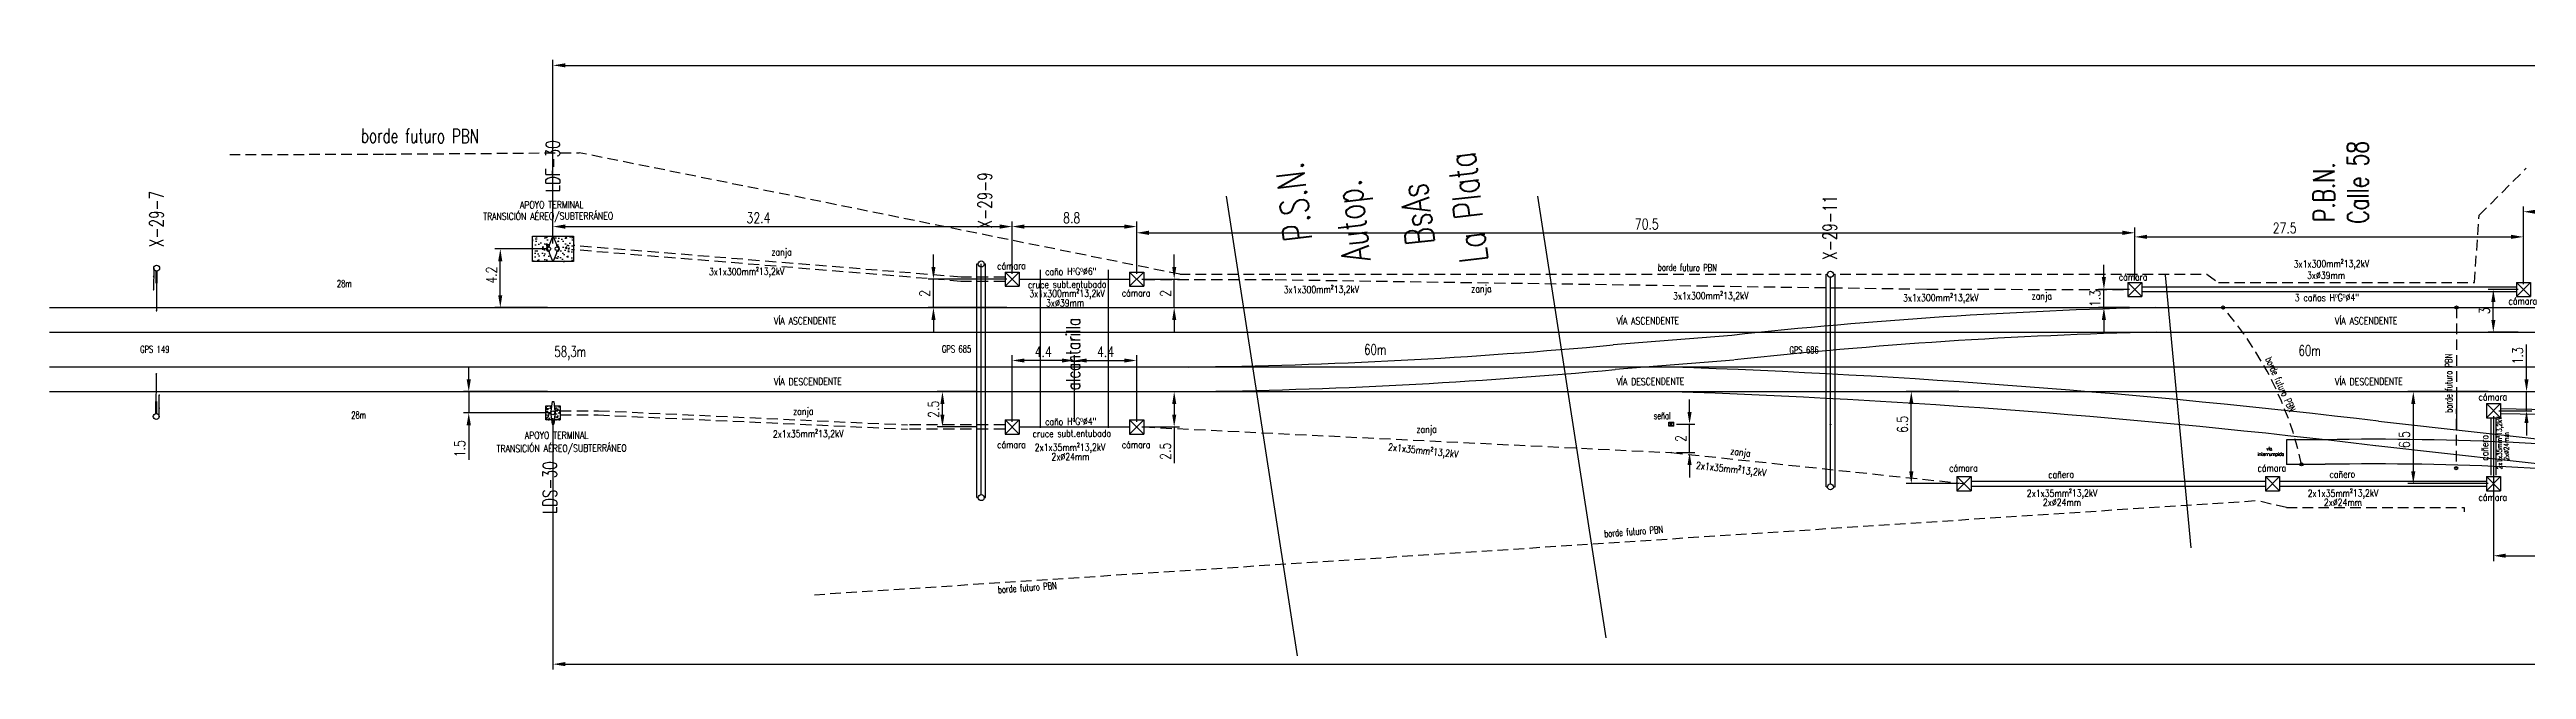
# Model space of a CAD drawing. Header units: millimetres. Extents: x 3207 to 3723, y 2117 to 2219.
# Drawn here: x 3207.4 to 3382.4, y 2167.4 to 2211.2 of the extents above; entities that cross this region are included whole.
import ezdxf

# ---------------------------------------------------------------- set-up
doc = ezdxf.new("R2010")
doc.units = ezdxf.units.MM
doc.linetypes.add('HIDDEN', pattern=[0.375, 0.25, -0.125])
doc.linetypes.add('HIDDEN2', pattern=[4.7625, 3.175, -1.5875])
for name, color, linetype in [('LINEA02', 8, 'Continuous'), ('postes catenaria', 4, 'Continuous'), ('Textos catenaria', 7, 'Continuous')]:
    doc.layers.add(name, color=color, linetype=linetype)
doc.styles.add('SIMPLEX', font='simplex.shx', dxfattribs={"width": 0.75})
doc.linetypes.add('GAS_LINE', pattern='A,12.7,-5.08,["GAS",Standard,S=2.54,R=0,X=-2.54,Y=-1.27],-6.35', length=24.13)
doc.dimstyles.new('DIM2-5-1', dxfattribs={"dimscale": 0.25, "dimtxt": 3, "dimasz": 3.5, "dimexe": 1.5, "dimexo": 1.5, "dimgap": 1, "dimtad": 1, "dimdec": 1, "dimdsep": 46, "dimtxsty": 'SIMPLEX', "dimcen": 1.5, "dimclrd": 251, "dimclre": 251, "dimclrt": 7, "dimaunit": 1, "dimadec": 3, "dimazin": 0, "dimtfac": 1, "dimtdec": 1, "dimtmove": 0, "dimatfit": 3, "dimfxl": 1, "dimtolj": 1, "dimtzin": 0, "dimarcsym": 0})
pattern_1 = [(50, (-2624.04677, -773.78864), (0.45546167, -0.039847714), [0.047625, -0.523875]), (355, (-2624.04677, -773.78864), (-0.088107065, 0.47764161), [0.0381, -0.4191]), (100.451, (-2624.0088, -773.79196), (0.367356254, 0.43779172), [0.040475, -0.445225]), (46.1842, (-2624.04677, -773.66164), (0.6776976, -0.10510582), [0.0714375, -0.7858125]), (96.6356, (-2623.9903, -773.6704), (0.59351059, 0.61856389), [0.0607125, -0.6678375]), (351.184, (-2624.0468, -773.66164), (0.59351151, 0.6185628), [0.05715, -0.62865]), (21, (-2623.98327, -773.6934), (0.3790372, -0.255663796), [0.047625, -0.523875]), (326, (-2623.98327, -773.6934), (0.15450507, 0.460469915), [0.0381, -0.4191]), (71.4514, (-2623.9517, -773.7147), (0.53354123, 0.204807144), [0.040475, -0.445225]), (37.5, (-2624.04677, -773.78864), (0.007721508, 0.211387597), [0, -0.41402, 0, -0.42545, 0, -0.4206875]), (7.5, (-2624.04677, -773.78864), (0.167049156, 0.250451437), [0, -0.24257, 0, -0.404495, 0, -0.1603375]), (327.5, (-2624.18837, -773.78864), (0.338976488, -0.01432186), [0, -0.15875, 0, -0.4953, 0, -0.657225]), (317.5, (-2624.25187, -773.78864), (0.370322953, 0.063566228), [0, -0.206375, 0, -0.32893, 0, -0.466725])]

# ---------------------------------------------------------------- blocks, each defined once
blk = doc.blocks.new('Tipo Const básico gral')
at = {"layer": 'postes catenaria'}
for p, q in [((-0.21, 0), (-0.21, -1.5)), ((-0.07, -0.26), (0.07, -0.26)), ((-0.07, -0.31), (0.07, -0.31)), ((-0.07, -0.36), (0.07, -0.36)), ((-0.07, -0.41), (0.07, -0.41)), ((-0.07, -0.46), (0.07, -0.46)), ((-0.07, -0.51), (0.07, -0.51)), ((-0.07, -0.56), (0.07, -0.56)), ((-0.07, -0.61), (0.07, -0.61)), ((-0.07, -0.66), (0.07, -0.66)), ((-0.07, -0.71), (0.07, -0.71)), ((-0.07, -0.76), (0.07, -0.76)), ((-0.07, -0.81), (0.07, -0.81)), ((-0.07, -0.86), (0.07, -0.86)), ((-0.07, -0.91), (0.07, -0.91)), ((-0.07, -0.96), (0.07, -0.96)), ((-0.07, -1.01), (0.07, -1.01)), ((0, -0.26), (0, -3))]:
    blk.add_line(p, q, dxfattribs=at)
blk.add_circle((0, 0), 0.21, dxfattribs=at)
for centre, start, end in [((-0.21, -0.58), 217.0281, 37.0281), ((-0.21, -0.58), 37.0281, 217.0281), ((-0.21, -1.5), 37.0281, 217.0281), ((-0.21, -1.5), 217.0281, 37.0281), ((0, -3), 217.0281, 37.0281), ((0, -3), 37.0281, 217.0281)]:
    blk.add_arc(centre, 0.025, start, end, dxfattribs=at)
blk = doc.blocks.new('estructura tipo A con base')
h = blk.add_hatch()
h.set_pattern_fill('AR-CONC', color=8, scale=0.005, style=0)
h.set_pattern_definition([(50, (-2627.5983, -783.80706), (0.91092334, -0.07969543), [0.09525, -1.04775]), (355, (-2627.5983, -783.8071), (-0.17621413, 0.9552832), [0.0762, -0.8382]), (100.451, (-2627.5224, -783.8137), (0.7347125, 0.87558344), [0.08095, -0.89045]), (46.1842, (-2627.5983, -783.5531), (1.3553952, -0.21021164), [0.142875, -1.571625]), (96.6356, (-2627.4854, -783.5706), (1.1870212, 1.2371278), [0.121425, -1.335675]), (351.184, (-2627.5983, -783.553), (1.187023, 1.2371256), [0.1143, -1.2573]), (21, (-2627.4713, -783.61656), (0.7580744, -0.5113276), [0.09525, -1.04775]), (326, (-2627.4713, -783.6166), (0.30901014, 0.92093983), [0.0762, -0.8382]), (71.4514, (-2627.4081, -783.6592), (1.06708245, 0.4096143), [0.08095, -0.89045]), (37.5, (-2627.5983, -783.80706), (0.015443016, 0.422775194), [0, -0.82804, 0, -0.8509, 0, -0.841375]), (7.5, (-2627.5983, -783.80706), (0.33409831, 0.500902874), [0, -0.48514, 0, -0.80899, 0, -0.320675]), (327.5, (-2627.88152, -783.80706), (0.677952976, -0.02864372), [0, -0.3175, 0, -0.9906, 0, -1.31445]), (317.5, (-2628.0085, -783.80706), (0.74064591, 0.12713246), [0, -0.41275, 0, -0.65786, 0, -0.93345])])
h.paths.add_polyline_path([(-1.45, -0.9), (1.45, -0.9), (1.45, 0.9), (-1.45, 0.9)])
h.paths.add_polyline_path([(-0.28, 0.18), (-0.28, 0.25), (-0.05, 0.8), (0.05, 0.8), (0.28, 0.28), (0.28, 0.18, -1), (0.28, -0.18), (0.28, -0.28), (0.05, -0.8), (-0.05, -0.8), (-0.28, -0.28), (-0.28, -0.18, -1)], flags=16)
h.paths.add_polyline_path([(-0.15, 0, -1), (-0.41, 0, -1)], flags=0)
h.paths.add_polyline_path([(0, 0, -1), (0, 0, -1)], flags=0)
h.paths.add_polyline_path([(0.41, 0, -1), (0.15, 0, -1)], flags=0)
blk.add_lwpolyline([(1.45, -0.9), (-1.45, -0.9), (-1.45, 0.9), (1.45, 0.9)], close=True)
at = {"color": 6}
blk.add_lwpolyline([(-0.28, -0.28), (-0.05, -0.8), (0.05, -0.8), (0.28, -0.28), (0.28, -0.18, 1), (0.28, 0.18), (0.28, 0.28), (0.05, 0.8), (-0.05, 0.8), (-0.28, 0.25), (-0.28, 0.18, 1), (-0.28, -0.18)], format="xyb", close=True, dxfattribs=at)
for centre, radius in [((-0.28, 0), 0.13), ((0, 0), 0.0021), ((0.28, 0), 0.13)]:
    blk.add_circle(centre, radius, dxfattribs=at)
blk = doc.blocks.new('estructura terminal o retención para LDS')
h = blk.add_hatch()
h.set_pattern_fill('AR-CONC', color=8, scale=0.0025, style=0)
h.set_pattern_definition(pattern_1)
h.paths.add_polyline_path([(-0.5, -0.5), (-0.09, -0.5), (-0.14, -0.11, -0.352658), (-0.14, 0.11), (-0.09, 0.5), (-0.5, 0.5)])
h = blk.add_hatch()
h.set_pattern_fill('AR-CONC', color=8, scale=0.0025, style=0)
h.set_pattern_definition(pattern_1)
h.paths.add_polyline_path([(0.14, -0.11), (0.09, -0.5), (0.5, -0.5), (0.5, 0.5), (0.09, 0.5), (0.14, 0.11, -0.352658)])
at = {"color": 6}
for p, q in [((-0.05, 0.8), (-0.14, 0.11)), ((-0.05, 0.8), (0.05, 0.8)), ((0.05, 0.8), (0.14, 0.11)), ((-0.14, -0.11), (-0.05, -0.8)), ((-0.05, -0.8), (0.05, -0.8)), ((0.14, -0.11), (0.05, -0.8))]:
    blk.add_line(p, q, dxfattribs=at)
for points in [[(-0.09, -0.5), (-0.5, -0.5), (-0.5, 0.5), (-0.09, 0.5)], [(0.09, 0.5), (0.5, 0.5), (0.5, -0.5), (0.09, -0.5)]]:
    blk.add_lwpolyline(points)
blk.add_circle((0, 0), 0.13, dxfattribs=at)
for start, end in [(141.1488, 218.8512), (321.1488, 38.8512)]:
    blk.add_arc((0, 0), 0.18, start, end, dxfattribs=at)
blk = doc.blocks.new('cámara LDF-LDS')
at = {"color": 6}
for p, q in [((-0.5, 0.5), (0.5, 0.5)), ((-0.5, 0.5), (-0.5, -0.5)), ((-0.5, 0.5), (0.5, -0.5)), ((0.5, 0.5), (-0.5, -0.5)), ((0.5, 0.5), (0.5, -0.5)), ((-0.5, -0.5), (0.5, -0.5))]:
    blk.add_line(p, q, dxfattribs=at)
blk = doc.blocks.new('*D12')
at = {"color": 251, "lineweight": -2, "transparency": 16777216}
for p, q in [((3286.82, 2195.83), (3286.82, 2196.71)), ((3284.54, 2194.96), (3287.2, 2194.96)), ((3286.82, 2192.96), (3286.82, 2194.96)), ((3284.54, 2192.96), (3287.2, 2192.96)), ((3286.82, 2192.08), (3286.82, 2191.21))]:
    blk.add_line(p, q, dxfattribs=at)
at = {"color": 251, "transparency": 16777216}
for points in [[(3286.68, 2195.83), (3286.97, 2195.83), (3286.82, 2194.96)], [(3286.68, 2192.08), (3286.97, 2192.08), (3286.82, 2192.96)]]:
    blk.add_solid(points, dxfattribs=at)
at = {"layer": 'Defpoints', "color": 0, "transparency": 16777216}
for p in [(3284.17, 2194.96), (3286.82, 2194.96), (3284.17, 2192.96)]:
    blk.add_point(p, dxfattribs=at)
at = {"color": 7, "transparency": 16777216, "insert": (3286.2, 2193.96), "char_height": 0.75, "attachment_point": 5, "rotation": 90, "style": 'SIMPLEX'}
blk.add_mtext('\\A1;2', dxfattribs=at)
blk = doc.blocks.new('*D13')
at = {"color": 251, "lineweight": -2, "transparency": 16777216}
for p, q in [((3352.51, 2195.11), (3352.51, 2195.98)), ((3354.31, 2194.23), (3352.13, 2194.23)), ((3354.31, 2192.96), (3352.13, 2192.96)), ((3352.51, 2192.96), (3352.51, 2194.23)), ((3352.51, 2192.08), (3352.51, 2191.21))]:
    blk.add_line(p, q, dxfattribs=at)
at = {"color": 251, "transparency": 16777216}
for points in [[(3352.36, 2195.11), (3352.65, 2195.11), (3352.51, 2194.23)], [(3352.36, 2192.08), (3352.65, 2192.08), (3352.51, 2192.96)]]:
    blk.add_solid(points, dxfattribs=at)
at = {"layer": 'Defpoints', "color": 0, "transparency": 16777216}
for p in [(3352.51, 2194.23), (3354.69, 2194.23), (3354.69, 2192.96)]:
    blk.add_point(p, dxfattribs=at)
at = {"color": 7, "transparency": 16777216, "insert": (3351.88, 2193.6), "char_height": 0.75, "attachment_point": 5, "rotation": 90, "style": 'SIMPLEX'}
blk.add_mtext('\\A1;1.3', dxfattribs=at)
blk = doc.blocks.new('*D14')
at = {"color": 251, "lineweight": -2, "transparency": 16777216}
for p, q in [((3381.77, 2194.23), (3379.65, 2194.23)), ((3380.02, 2192.09), (3380.02, 2193.36)), ((3381.77, 2191.22), (3379.65, 2191.22))]:
    blk.add_line(p, q, dxfattribs=at)
at = {"color": 251, "transparency": 16777216}
for points in [[(3379.88, 2193.36), (3380.17, 2193.36), (3380.02, 2194.23)], [(3379.88, 2192.09), (3380.17, 2192.09), (3380.02, 2191.22)]]:
    blk.add_solid(points, dxfattribs=at)
at = {"layer": 'Defpoints', "color": 0, "transparency": 16777216}
for p in [(3380.02, 2194.23), (3382.15, 2194.23), (3382.15, 2191.22)]:
    blk.add_point(p, dxfattribs=at)
at = {"color": 7, "transparency": 16777216, "insert": (3379.4, 2192.73), "char_height": 0.75, "attachment_point": 5, "rotation": 90, "style": 'SIMPLEX'}
blk.add_mtext('\\A1;3', dxfattribs=at)
blk = doc.blocks.new('*D24')
at = {"color": 251, "lineweight": -2, "transparency": 16777216}
for p, q in [((3269.81, 2195.83), (3269.81, 2196.71)), ((3274.99, 2194.96), (3269.44, 2194.96)), ((3269.81, 2192.96), (3269.81, 2194.96)), ((3274.99, 2192.96), (3269.44, 2192.96)), ((3269.81, 2192.08), (3269.81, 2191.21))]:
    blk.add_line(p, q, dxfattribs=at)
at = {"color": 251, "transparency": 16777216}
for points in [[(3269.67, 2195.83), (3269.96, 2195.83), (3269.81, 2194.96)], [(3269.67, 2192.08), (3269.96, 2192.08), (3269.81, 2192.96)]]:
    blk.add_solid(points, dxfattribs=at)
at = {"layer": 'Defpoints', "color": 0, "transparency": 16777216}
for p in [(3269.81, 2194.96), (3275.37, 2194.96), (3275.37, 2192.96)]:
    blk.add_point(p, dxfattribs=at)
at = {"color": 7, "transparency": 16777216, "insert": (3269.19, 2193.96), "char_height": 0.75, "attachment_point": 5, "rotation": 90, "style": 'SIMPLEX'}
blk.add_mtext('\\A1;2', dxfattribs=at)
blk = doc.blocks.new('*D25')
at = {"color": 251, "lineweight": -2, "transparency": 16777216}
for p, q in [((3242.55, 2197.11), (3238.83, 2197.11)), ((3239.21, 2193.83), (3239.21, 2196.23)), ((3242.55, 2192.96), (3238.83, 2192.96))]:
    blk.add_line(p, q, dxfattribs=at)
at = {"color": 251, "transparency": 16777216}
for points in [[(3239.06, 2196.23), (3239.35, 2196.23), (3239.21, 2197.11)], [(3239.06, 2193.83), (3239.35, 2193.83), (3239.21, 2192.96)]]:
    blk.add_solid(points, dxfattribs=at)
at = {"layer": 'Defpoints', "color": 0, "transparency": 16777216}
for p in [(3239.21, 2197.11), (3242.93, 2197.11), (3242.93, 2192.96)]:
    blk.add_point(p, dxfattribs=at)
at = {"color": 7, "transparency": 16777216, "insert": (3238.58, 2195.25), "char_height": 0.75, "attachment_point": 5, "rotation": 90, "style": 'SIMPLEX'}
blk.add_mtext('\\A1;4.2', dxfattribs=at)
blk = doc.blocks.new('*D26')
at = {"color": 251, "lineweight": -2, "transparency": 16777216}
for p, q in [((3236.98, 2187.89), (3236.98, 2188.77)), ((3242.55, 2187.02), (3236.6, 2187.02)), ((3236.98, 2187.02), (3236.98, 2185.52)), ((3242.55, 2185.52), (3236.6, 2185.52)), ((3236.98, 2184.64), (3236.98, 2182.2))]:
    blk.add_line(p, q, dxfattribs=at)
at = {"color": 251, "transparency": 16777216}
for points in [[(3236.83, 2187.89), (3237.13, 2187.89), (3236.98, 2187.02)], [(3236.83, 2184.64), (3237.13, 2184.64), (3236.98, 2185.52)]]:
    blk.add_solid(points, dxfattribs=at)
at = {"layer": 'Defpoints', "color": 0, "transparency": 16777216}
for p in [(3236.98, 2187.02), (3242.93, 2187.02), (3242.93, 2185.52)]:
    blk.add_point(p, dxfattribs=at)
at = {"color": 7, "transparency": 16777216, "insert": (3236.35, 2182.98), "char_height": 0.75, "attachment_point": 5, "rotation": 90, "style": 'SIMPLEX'}
blk.add_mtext('\\A1;1.5', dxfattribs=at)
blk = doc.blocks.new('*D27')
at = {"color": 251, "lineweight": -2, "transparency": 16777216}
for p, q in [((3284.54, 2187.02), (3287.2, 2187.02)), ((3286.82, 2186.14), (3286.82, 2185.39)), ((3284.54, 2184.52), (3287.2, 2184.52)), ((3286.82, 2184.52), (3286.82, 2181.96))]:
    blk.add_line(p, q, dxfattribs=at)
at = {"color": 251, "transparency": 16777216}
for points in [[(3286.68, 2186.14), (3286.97, 2186.14), (3286.82, 2187.02)], [(3286.68, 2185.39), (3286.97, 2185.39), (3286.82, 2184.52)]]:
    blk.add_solid(points, dxfattribs=at)
at = {"layer": 'Defpoints', "color": 0, "transparency": 16777216}
for p in [(3284.17, 2187.02), (3286.82, 2187.02), (3284.17, 2184.52)]:
    blk.add_point(p, dxfattribs=at)
at = {"color": 7, "transparency": 16777216, "insert": (3286.2, 2182.8), "char_height": 0.75, "attachment_point": 5, "rotation": 90, "style": 'SIMPLEX'}
blk.add_mtext('\\A1;2.5', dxfattribs=at)
blk = doc.blocks.new('*D28')
at = {"color": 251, "lineweight": -2, "transparency": 16777216}
for p, q in [((3342.25, 2187.02), (3338.53, 2187.02)), ((3338.9, 2181.39), (3338.9, 2186.14)), ((3342.25, 2180.52), (3338.53, 2180.52))]:
    blk.add_line(p, q, dxfattribs=at)
at = {"color": 251, "transparency": 16777216}
for points in [[(3338.75, 2186.14), (3339.05, 2186.14), (3338.9, 2187.02)], [(3338.75, 2181.39), (3339.05, 2181.39), (3338.9, 2180.52)]]:
    blk.add_solid(points, dxfattribs=at)
at = {"layer": 'Defpoints', "color": 0, "transparency": 16777216}
for p in [(3338.9, 2187.02), (3342.62, 2187.02), (3342.62, 2180.52)]:
    blk.add_point(p, dxfattribs=at)
at = {"color": 7, "transparency": 16777216, "insert": (3338.28, 2184.7), "char_height": 0.75, "attachment_point": 5, "rotation": 90, "style": 'SIMPLEX'}
blk.add_mtext('\\A1;6.5', dxfattribs=at)
blk = doc.blocks.new('*D29')
at = {"color": 251, "lineweight": -2, "transparency": 16777216}
for p, q in [((3379.65, 2187.02), (3373.99, 2187.02)), ((3374.37, 2181.39), (3374.37, 2186.14)), ((3379.65, 2180.52), (3373.99, 2180.52))]:
    blk.add_line(p, q, dxfattribs=at)
at = {"color": 251, "transparency": 16777216}
for points in [[(3374.22, 2186.14), (3374.51, 2186.14), (3374.37, 2187.02)], [(3374.22, 2181.39), (3374.51, 2181.39), (3374.37, 2180.52)]]:
    blk.add_solid(points, dxfattribs=at)
at = {"layer": 'Defpoints', "color": 0, "transparency": 16777216}
for p in [(3374.37, 2187.02), (3380.03, 2187.02), (3380.03, 2180.52)]:
    blk.add_point(p, dxfattribs=at)
at = {"color": 7, "transparency": 16777216, "insert": (3373.74, 2183.63), "char_height": 0.75, "attachment_point": 5, "rotation": 90, "style": 'SIMPLEX'}
blk.add_mtext('\\A1;6.5', dxfattribs=at)
blk = doc.blocks.new('*D30')
at = {"color": 251, "lineweight": -2, "transparency": 16777216}
for p, q in [((3382.37, 2187.89), (3382.37, 2190.34)), ((3380.4, 2187.02), (3382.74, 2187.02)), ((3382.37, 2185.67), (3382.37, 2187.02)), ((3380.4, 2185.67), (3382.74, 2185.67)), ((3382.37, 2184.79), (3382.37, 2183.92))]:
    blk.add_line(p, q, dxfattribs=at)
at = {"color": 251, "transparency": 16777216}
for points in [[(3382.22, 2187.89), (3382.51, 2187.89), (3382.37, 2187.02)], [(3382.22, 2184.79), (3382.51, 2184.79), (3382.37, 2185.67)]]:
    blk.add_solid(points, dxfattribs=at)
at = {"layer": 'Defpoints', "color": 0, "transparency": 16777216}
for p in [(3380.03, 2187.02), (3382.37, 2187.02), (3380.03, 2185.67)]:
    blk.add_point(p, dxfattribs=at)
at = {"color": 7, "transparency": 16777216, "insert": (3381.74, 2189.55), "char_height": 0.75, "attachment_point": 5, "rotation": 90, "style": 'SIMPLEX'}
blk.add_mtext('\\A1;1.3', dxfattribs=at)
blk = doc.blocks.new('*D49')
at = {"color": 251, "lineweight": -2, "transparency": 16777216}
for p, q in [((3380.03, 2185.29), (3380.03, 2175.05)), ((3390.28, 2185.08), (3390.28, 2175.05)), ((3380.9, 2175.42), (3389.4, 2175.42))]:
    blk.add_line(p, q, dxfattribs=at)
at = {"color": 251, "transparency": 16777216}
for points in [[(3380.9, 2175.57), (3380.9, 2175.28), (3380.03, 2175.42)], [(3389.4, 2175.57), (3389.4, 2175.28), (3390.28, 2175.42)]]:
    blk.add_solid(points, dxfattribs=at)
at = {"layer": 'Defpoints', "color": 0, "transparency": 16777216}
for p in [(3380.03, 2185.67), (3390.28, 2185.45), (3390.28, 2175.42)]:
    blk.add_point(p, dxfattribs=at)
at = {"color": 7, "transparency": 16777216, "insert": (3385.45, 2176.05), "char_height": 0.75, "attachment_point": 5, "style": 'SIMPLEX'}
blk.add_mtext('\\A1;10.2', dxfattribs=at)
blk = doc.blocks.new('*D50')
at = {"color": 251, "lineweight": -2, "transparency": 16777216}
for p, q in [((3382.15, 2194.61), (3382.15, 2200.1)), ((3396.7, 2194.61), (3396.7, 2200.1)), ((3383.02, 2199.73), (3395.83, 2199.73))]:
    blk.add_line(p, q, dxfattribs=at)
at = {"color": 251, "transparency": 16777216}
for points in [[(3383.02, 2199.87), (3383.02, 2199.58), (3382.15, 2199.73)], [(3395.83, 2199.87), (3395.83, 2199.58), (3396.7, 2199.73)]]:
    blk.add_solid(points, dxfattribs=at)
at = {"layer": 'Defpoints', "color": 0, "transparency": 16777216}
for p in [(3396.7, 2199.73), (3382.15, 2194.23), (3396.7, 2194.23)]:
    blk.add_point(p, dxfattribs=at)
at = {"color": 7, "transparency": 16777216, "insert": (3389.76, 2200.35), "char_height": 0.75, "attachment_point": 5, "style": 'SIMPLEX'}
blk.add_mtext('\\A1;14.6', dxfattribs=at)
blk = doc.blocks.new('*D51')
at = {"color": 251, "lineweight": -2, "transparency": 16777216}
for p, q in [((3354.69, 2194.89), (3354.69, 2198.33)), ((3382.15, 2194.61), (3382.15, 2198.33)), ((3355.56, 2197.95), (3381.27, 2197.95))]:
    blk.add_line(p, q, dxfattribs=at)
at = {"color": 251, "transparency": 16777216}
for points in [[(3355.56, 2198.1), (3355.56, 2197.81), (3354.69, 2197.95)], [(3381.27, 2198.1), (3381.27, 2197.81), (3382.15, 2197.95)]]:
    blk.add_solid(points, dxfattribs=at)
at = {"layer": 'Defpoints', "color": 0, "transparency": 16777216}
for p in [(3382.15, 2197.95), (3354.69, 2194.52), (3382.15, 2194.23)]:
    blk.add_point(p, dxfattribs=at)
at = {"color": 7, "transparency": 16777216, "insert": (3365.28, 2198.58), "char_height": 0.75, "attachment_point": 5, "style": 'SIMPLEX'}
blk.add_mtext('\\A1;27.5', dxfattribs=at)
blk = doc.blocks.new('*D52')
at = {"color": 251, "lineweight": -2, "transparency": 16777216}
for p, q in [((3284.17, 2195.33), (3284.17, 2198.61)), ((3285.04, 2198.24), (3353.81, 2198.24)), ((3354.69, 2194.89), (3354.69, 2198.61))]:
    blk.add_line(p, q, dxfattribs=at)
at = {"color": 251, "transparency": 16777216}
for points in [[(3285.04, 2198.39), (3285.04, 2198.09), (3284.17, 2198.24)], [(3353.81, 2198.39), (3353.81, 2198.09), (3354.69, 2198.24)]]:
    blk.add_solid(points, dxfattribs=at)
at = {"layer": 'Defpoints', "color": 0, "transparency": 16777216}
for p in [(3354.69, 2198.24), (3284.17, 2194.96), (3354.69, 2194.52)]:
    blk.add_point(p, dxfattribs=at)
at = {"color": 7, "transparency": 16777216, "insert": (3320.21, 2198.86), "char_height": 0.75, "attachment_point": 5, "style": 'SIMPLEX'}
blk.add_mtext('\\A1;70.5', dxfattribs=at)
blk = doc.blocks.new('*D53')
at = {"color": 251, "lineweight": -2, "transparency": 16777216}
for p, q in [((3275.37, 2195.33), (3275.37, 2199.05)), ((3276.24, 2198.68), (3283.29, 2198.68)), ((3284.17, 2195.33), (3284.17, 2199.05))]:
    blk.add_line(p, q, dxfattribs=at)
at = {"color": 251, "transparency": 16777216}
for points in [[(3276.24, 2198.83), (3276.24, 2198.53), (3275.37, 2198.68)], [(3283.29, 2198.83), (3283.29, 2198.53), (3284.17, 2198.68)]]:
    blk.add_solid(points, dxfattribs=at)
at = {"layer": 'Defpoints', "color": 0, "transparency": 16777216}
for p in [(3284.17, 2198.68), (3275.37, 2194.96), (3284.17, 2194.96)]:
    blk.add_point(p, dxfattribs=at)
at = {"color": 7, "transparency": 16777216, "insert": (3279.58, 2199.3), "char_height": 0.75, "attachment_point": 5, "style": 'SIMPLEX'}
blk.add_mtext('\\A1;8.8', dxfattribs=at)
blk = doc.blocks.new('*D54')
at = {"color": 251, "lineweight": -2, "transparency": 16777216}
for p, q in [((3242.93, 2197.48), (3242.93, 2199.05)), ((3243.8, 2198.68), (3274.49, 2198.68)), ((3275.37, 2195.33), (3275.37, 2199.05))]:
    blk.add_line(p, q, dxfattribs=at)
at = {"color": 251, "transparency": 16777216}
for points in [[(3243.8, 2198.83), (3243.8, 2198.53), (3242.93, 2198.68)], [(3274.49, 2198.83), (3274.49, 2198.53), (3275.37, 2198.68)]]:
    blk.add_solid(points, dxfattribs=at)
at = {"layer": 'Defpoints', "color": 0, "transparency": 16777216}
for p in [(3275.37, 2198.68), (3242.93, 2197.11), (3275.37, 2194.96)]:
    blk.add_point(p, dxfattribs=at)
at = {"color": 7, "transparency": 16777216, "insert": (3257.45, 2199.3), "char_height": 0.75, "attachment_point": 5, "style": 'SIMPLEX'}
blk.add_mtext('\\A1;32.4', dxfattribs=at)
blk = doc.blocks.new('*D58')
at = {"color": 251, "lineweight": -2, "transparency": 16777216}
for p, q in [((3242.93, 2197.48), (3242.93, 2210.45)), ((3665.01, 2196.63), (3665.01, 2210.45)), ((3243.8, 2210.07), (3664.14, 2210.07))]:
    blk.add_line(p, q, dxfattribs=at)
at = {"color": 251, "transparency": 16777216}
for points in [[(3243.8, 2210.22), (3243.8, 2209.93), (3242.93, 2210.07)], [(3664.14, 2210.22), (3664.14, 2209.93), (3665.01, 2210.07)]]:
    blk.add_solid(points, dxfattribs=at)
at = {"layer": 'Defpoints', "color": 0, "transparency": 16777216}
for p in [(3665.01, 2210.07), (3242.93, 2197.11), (3665.01, 2196.26)]:
    blk.add_point(p, dxfattribs=at)
at = {"color": 7, "transparency": 16777216, "insert": (3455.21, 2210.7), "char_height": 0.75, "attachment_point": 5, "style": 'SIMPLEX'}
blk.add_mtext('\\A1;422.1', dxfattribs=at)
blk = doc.blocks.new('*D59')
at = {"color": 251, "lineweight": -2, "transparency": 16777216}
for p, q in [((3242.93, 2185.14), (3242.93, 2167.39)), ((3665.01, 2184.29), (3665.01, 2167.39)), ((3243.8, 2167.76), (3664.14, 2167.76))]:
    blk.add_line(p, q, dxfattribs=at)
at = {"color": 251, "transparency": 16777216}
for points in [[(3243.8, 2167.91), (3243.8, 2167.62), (3242.93, 2167.76)], [(3664.14, 2167.91), (3664.14, 2167.62), (3665.01, 2167.76)]]:
    blk.add_solid(points, dxfattribs=at)
at = {"layer": 'Defpoints', "color": 0, "transparency": 16777216}
for p in [(3242.93, 2185.52), (3665.01, 2184.67), (3665.01, 2167.76)]:
    blk.add_point(p, dxfattribs=at)
at = {"color": 7, "transparency": 16777216, "insert": (3456.51, 2168.39), "char_height": 0.75, "attachment_point": 5, "style": 'SIMPLEX'}
blk.add_mtext('\\A1;422.1', dxfattribs=at)
blk = doc.blocks.new('*D60')
at = {"color": 251, "lineweight": -2, "transparency": 16777216}
for p, q in [((3272.81, 2187.02), (3270.07, 2187.02)), ((3270.45, 2185.39), (3270.45, 2186.14)), ((3272.81, 2184.52), (3270.07, 2184.52))]:
    blk.add_line(p, q, dxfattribs=at)
at = {"color": 251, "transparency": 16777216}
for points in [[(3270.3, 2186.14), (3270.59, 2186.14), (3270.45, 2187.02)], [(3270.3, 2185.39), (3270.59, 2185.39), (3270.45, 2184.52)]]:
    blk.add_solid(points, dxfattribs=at)
at = {"layer": 'Defpoints', "color": 0, "transparency": 16777216}
for p in [(3270.45, 2187.02), (3273.19, 2187.02), (3273.19, 2184.52)]:
    blk.add_point(p, dxfattribs=at)
at = {"color": 7, "transparency": 16777216, "insert": (3269.82, 2185.77), "char_height": 0.75, "attachment_point": 5, "rotation": 90, "style": 'SIMPLEX'}
blk.add_mtext('\\A1;2.5', dxfattribs=at)
blk = doc.blocks.new('*D61')
at = {"color": 251, "lineweight": -2, "transparency": 16777216}
for p, q in [((3275.37, 2184.89), (3275.37, 2189.59)), ((3279.77, 2184.89), (3279.77, 2189.59)), ((3278.89, 2189.22), (3276.24, 2189.22))]:
    blk.add_line(p, q, dxfattribs=at)
at = {"color": 251, "transparency": 16777216}
for points in [[(3276.24, 2189.36), (3276.24, 2189.07), (3275.37, 2189.22)], [(3278.89, 2189.36), (3278.89, 2189.07), (3279.77, 2189.22)]]:
    blk.add_solid(points, dxfattribs=at)
at = {"layer": 'Defpoints', "color": 0, "transparency": 16777216}
for p in [(3275.37, 2189.22), (3275.37, 2184.52), (3279.77, 2184.52)]:
    blk.add_point(p, dxfattribs=at)
at = {"color": 7, "transparency": 16777216, "insert": (3277.57, 2189.84), "char_height": 0.75, "attachment_point": 5, "style": 'SIMPLEX'}
blk.add_mtext('\\A1;4.4', dxfattribs=at)
blk = doc.blocks.new('*D62')
at = {"color": 251, "lineweight": -2, "transparency": 16777216}
for p, q in [((3279.77, 2184.89), (3279.77, 2189.59)), ((3284.17, 2184.89), (3284.17, 2189.59)), ((3280.64, 2189.22), (3283.29, 2189.22))]:
    blk.add_line(p, q, dxfattribs=at)
at = {"color": 251, "transparency": 16777216}
for points in [[(3280.64, 2189.36), (3280.64, 2189.07), (3279.77, 2189.22)], [(3283.29, 2189.36), (3283.29, 2189.07), (3284.17, 2189.22)]]:
    blk.add_solid(points, dxfattribs=at)
at = {"layer": 'Defpoints', "color": 0, "transparency": 16777216}
for p in [(3284.17, 2189.22), (3279.77, 2184.52), (3284.17, 2184.52)]:
    blk.add_point(p, dxfattribs=at)
at = {"color": 7, "transparency": 16777216, "insert": (3281.97, 2189.84), "char_height": 0.75, "attachment_point": 5, "style": 'SIMPLEX'}
blk.add_mtext('\\A1;4.4', dxfattribs=at)
blk = doc.blocks.new('*D65')
at = {"color": 251, "lineweight": -2, "transparency": 16777216}
for p, q in [((3323.23, 2185.58), (3323.23, 2186.46)), ((3322.32, 2184.71), (3323.61, 2184.71)), ((3323.23, 2182.71), (3323.23, 2184.71)), ((3322.32, 2182.71), (3323.61, 2182.71)), ((3323.23, 2181.83), (3323.23, 2180.96))]:
    blk.add_line(p, q, dxfattribs=at)
at = {"color": 251, "transparency": 16777216}
for points in [[(3323.09, 2185.58), (3323.38, 2185.58), (3323.23, 2184.71)], [(3323.09, 2181.83), (3323.38, 2181.83), (3323.23, 2182.71)]]:
    blk.add_solid(points, dxfattribs=at)
at = {"layer": 'Defpoints', "color": 0, "transparency": 16777216}
for p in [(3321.94, 2184.71), (3323.23, 2184.71), (3321.94, 2182.71)]:
    blk.add_point(p, dxfattribs=at)
at = {"color": 7, "transparency": 16777216, "insert": (3322.61, 2183.71), "char_height": 0.75, "attachment_point": 5, "rotation": 90, "style": 'SIMPLEX'}
blk.add_mtext('\\A1;2', dxfattribs=at)

msp = doc.modelspace()

# ---------------------------------------------------------------- linework, layer by layer
at = {"linetype": 'HIDDEN', "ltscale": 3}
for p, q in [((3287.21, 2195.31), (3244.79, 2203.9)), ((3379.02, 2199.48), (3382.35, 2202.8)), ((3378.69, 2194.74), (3379.02, 2199.48)), ((3287.21, 2195.31), (3332.52, 2195.31)), ((3333.87, 2195.31), (3359.79, 2195.31)), ((3359.79, 2195.31), (3360.6, 2194.74)), ((3360.6, 2194.74), (3378.69, 2194.74)), ((3377.42, 2192.96), (3377.4, 2181.61)), ((3261.4, 2172.67), (3363.26, 2179.32)), ((3365.41, 2178.82), (3363.26, 2179.32)), ((3365.41, 2178.82), (3377.96, 2178.82)), ((3377.96, 2178.82), (3377.96, 2178.52))]:
    msp.add_line(p, q, dxfattribs=at)
for p, q in [((3295.54, 2168.36), (3290.51, 2200.82)), ((3317.34, 2169.63), (3312.51, 2200.82)), ((3277.37, 2184.47), (3277.37, 2195.63)), ((3282.17, 2184.47), (3282.17, 2195.63)), ((3377.41, 2187.02), (3377.41, 2184.32)), ((3322.1, 2184.85), (3321.78, 2184.57)), ((3321.78, 2184.85), (3322.1, 2184.57)), ((3365.41, 2183.62), (3365.41, 2181.88))]:
    msp.add_line(p, q)
at = {"color": 5, "linetype": 'HIDDEN2', "ltscale": 0.25}
for p, q in [((3271.76, 2195.11), (3244.38, 2197.34)), ((3271.75, 2194.81), (3244.38, 2197.04)), ((3274.87, 2194.81), (3271.75, 2194.81)), ((3274.87, 2195.11), (3271.76, 2195.11)), ((3284.67, 2194.93), (3293.96, 2194.93)), ((3293.96, 2194.93), (3340.01, 2194.26)), ((3340.01, 2194.26), (3354.19, 2194.23)), ((3243.43, 2185.67), (3246.13, 2185.67)), ((3243.43, 2185.37), (3246.13, 2185.37)), ((3246.12, 2185.37), (3267.97, 2184.37)), ((3246.14, 2185.67), (3267.98, 2184.67)), ((3274.87, 2184.67), (3267.98, 2184.67)), ((3274.87, 2184.37), (3267.98, 2184.37)), ((3284.67, 2184.52), (3321.94, 2182.71)), ((3321.94, 2182.71), (3342.62, 2180.52))]:
    msp.add_line(p, q, dxfattribs=at)
at = {"color": 4}
for p, q in [((3272.87, 2179.53), (3272.87, 2196.04)), ((3272.87, 2196.04), (3272.98, 2196.04)), ((3273.19, 2179.74), (3273.19, 2196.04)), ((3273.4, 2196.04), (3273.5, 2196.04)), ((3273.5, 2179.53), (3273.5, 2196.04)), ((3332.88, 2180.29), (3332.88, 2195.31)), ((3332.88, 2195.31), (3332.98, 2195.31)), ((3333.19, 2180.5), (3333.19, 2195.1)), ((3333.4, 2195.31), (3333.51, 2195.31)), ((3333.51, 2180.29), (3333.51, 2195.31)), ((3272.87, 2179.53), (3272.98, 2179.53)), ((3273.4, 2179.53), (3273.5, 2179.53)), ((3332.88, 2180.29), (3332.98, 2180.29)), ((3333.4, 2180.29), (3333.51, 2180.29))]:
    msp.add_line(p, q, dxfattribs=at)
at = {"color": 3}
for p, q in [((3275.87, 2194.96), (3283.67, 2194.96)), ((3275.87, 2184.52), (3283.67, 2184.52))]:
    msp.add_line(p, q, dxfattribs=at)
at = {"color": 1, "linetype": 'GAS_LINE', "ltscale": 0.2}
msp.add_line((3358.68, 2175.97), (3356.86, 2195.24), dxfattribs=at)
at = {"color": 8}
for p, q in [((3207.36, 2192.96), (3722.61, 2192.96)), ((3207.36, 2191.22), (3722.61, 2191.22)), ((3326.22, 2190.99), (3317.83, 2190.32)), ((3207.36, 2188.76), (3722.61, 2188.76)), ((3326.36, 2189.25), (3317.97, 2188.58)), ((3207.36, 2187.02), (3722.61, 2187.02)), ((3371.9, 2184.93), (3411.02, 2180.57)), ((3368.13, 2183.62), (3365.41, 2183.62)), ((3371.71, 2183.2), (3410.82, 2178.84)), ((3368.13, 2181.88), (3365.41, 2181.88))]:
    msp.add_line(p, q, dxfattribs=at)
at = {"linetype": 'HIDDEN', "ltscale": 3}
msp.add_lwpolyline([(3220.09, 2203.77), (3231.09, 2203.8), (3244.79, 2203.9)], dxfattribs=at)
msp.add_lwpolyline([(3321.78, 2184.85), (3322.1, 2184.85), (3322.1, 2184.57), (3321.78, 2184.57)], close=True)
at = {"color": 4}
for centre in [(3273.19, 2196.04), (3333.19, 2195.31), (3273.19, 2179.53), (3333.19, 2180.29)]:
    msp.add_circle(centre, 0.21, dxfattribs=at)
at = {"color": 1}
for centre in [(3360.92, 2192.96), (3377.42, 2192.96), (3366.47, 2181.88), (3377.4, 2181.61)]:
    msp.add_circle(centre, 0.111, dxfattribs=at)
at = {"color": 2}
for centre in [(3333.19, 2184.69), (3321.94, 2182.71)]:
    msp.add_circle(centre, 0.0189, dxfattribs=at)
at = {"color": 8}
for centre, radius, start, end in [((3364.47, 1838.03), 355.03, 91.3369, 96.1862), ((3364.47, 1838.03), 353.29, 91.3369, 96.1862), ((3283.4, 2563.49), 374.76, 270.6819, 275.2711), ((3283.4, 2563.49), 376.5, 270.6819, 275.2711), ((3301.69, 1596.23), 592.87, 83.19831, 88.03869), ((3301.69, 1596.23), 591.13, 83.19831, 88.03869), ((3371.5, 1968.79), 214.86, 83.5788, 90.9003), ((3371.5, 1968.79), 213.12, 83.5788, 90.9003)]:
    msp.add_arc(centre, radius, start, end, dxfattribs=at)
at = {"linetype": 'HIDDEN', "ltscale": 3}
msp.add_arc((3342.05, 2176.56), 25, 12.2732, 40.9763, dxfattribs=at)
at = {"layer": 'LINEA02', "color": 11}
for p, q in [((3381.65, 2194.41), (3355.19, 2194.41)), ((3381.65, 2194.06), (3355.19, 2194.06)), ((3380.53, 2185.83), (3389.78, 2185.64)), ((3379.85, 2185.17), (3379.85, 2181.11)), ((3380.2, 2185.17), (3380.2, 2181.11)), ((3380.53, 2185.48), (3389.78, 2185.29)), ((3343.12, 2180.69), (3363.92, 2180.69)), ((3364.92, 2180.69), (3379.53, 2180.69)), ((3343.12, 2180.34), (3363.92, 2180.34)), ((3364.92, 2180.34), (3379.53, 2180.34))]:
    msp.add_line(p, q, dxfattribs=at)

# ---------------------------------------------------------------- block references
for name, p in [('estructura tipo A con base', (3242.93, 2197.11)), ('cámara LDF-LDS', (3275.37, 2194.96)), ('cámara LDF-LDS', (3284.17, 2194.96)), ('cámara LDF-LDS', (3354.69, 2194.23)), ('cámara LDF-LDS', (3382.15, 2194.23)), ('estructura terminal o retención para LDS', (3242.93, 2185.52)), ('cámara LDF-LDS', (3380.03, 2185.67)), ('cámara LDF-LDS', (3275.37, 2184.52)), ('cámara LDF-LDS', (3284.17, 2184.52)), ('cámara LDF-LDS', (3342.62, 2180.52)), ('cámara LDF-LDS', (3364.42, 2180.52)), ('cámara LDF-LDS', (3380.03, 2180.52))]:
    msp.add_blockref(name, p)
for p, rotation in [((3214.93, 2195.74), 359.8599966903904), ((3214.9, 2185.26), 179.8599966903904)]:
    msp.add_blockref('Tipo Const básico gral', p, dxfattribs=dict(rotation=rotation))

# ---------------------------------------------------------------- texts
at = {"layer": 'Textos catenaria', "style": 'SIMPLEX'}
for s, height, rotation, width, p in [('borde futuro PBN', 1, 359.7162, 0.7, (3229.36, 2204.61)), ('LDF-30', 1, 90, 0.7, (3243.42, 2201.11)), ('La Plata', 2, 96.6697, 0.7, (3309, 2196.25)), ('Calle 58', 1.5, 90.2262, 0.7, (3371.21, 2198.88)), ('X-29-9', 1, 90, 0.7, (3273.94, 2198.56)), ('P.S.N.', 2, 96.6697, 0.7, (3296.58, 2197.77)), ('Autop.', 2, 96.6697, 0.7, (3300.69, 2196.32)), ('BsAs', 2, 96.6697, 0.7, (3305.21, 2197.49)), ('P.B.N.', 1.5, 90.2262, 0.7, (3368.81, 2199)), ('X-29-7', 1, 90, 0.7, (3215.42, 2197.24)), ('TRANSICIÓN AÉREO/SUBTERRÁNEO', 0.5, 0.3193, 0.8, (3238, 2199.14)), ('APOYO TERMINAL', 0.5, 0.3193, 0.8, (3240.6, 2199.96)), ('X-29-11', 1, 90, 0.7, (3333.65, 2196.34)), ('zanja', 0.5, 0.3193, 0.8, (3258.36, 2196.63)), ('3x1x300mm²13,2kV', 0.5, 0.3193, 0.8, (3365.92, 2195.79)), ('28m', 0.5, 1.1226, 0.7, (3227.67, 2194.39)), ('3x1x300mm²13,2kV', 0.5, 0.3193, 0.8, (3253.95, 2195.24)), ('cámara', 0.5, 0.3193, 0.8, (3274.32, 2195.65)), ('cruce subt.entubado', 0.5, 0.3193, 0.8, (3276.49, 2194.33)), ('caño HºGºØ6"', 0.5, 0.3193, 0.8, (3277.7, 2195.25)), ('3x1x300mm²13,2kV', 0.5, 0.3193, 0.8, (3294.56, 2193.97)), ('zanja', 0.5, 0.3193, 0.8, (3307.81, 2194.03)), ('borde futuro PBN', 0.5, 359.7162, 0.7, (3320.99, 2195.55)), ('cámara', 0.5, 0.3193, 0.8, (3353.56, 2194.86)), ('3xØ39mm', 0.5, 0.3193, 0.8, (3366.86, 2194.98)), ('3x1x300mm²13,2kV', 0.5, 0.3193, 0.8, (3276.59, 2193.69)), ('3xØ39mm', 0.5, 0.3193, 0.8, (3277.77, 2193.03)), ('cámara', 0.5, 0.3193, 0.8, (3283.12, 2193.73)), ('3x1x300mm²13,2kV', 0.5, 0.3193, 0.8, (3322.07, 2193.53)), ('3x1x300mm²13,2kV', 0.5, 0.3193, 0.8, (3338.32, 2193.39)), ('zanja', 0.5, 0.3193, 0.8, (3347.4, 2193.52)), ('3 caños HºGºØ4"', 0.5, 0.3193, 0.8, (3365.99, 2193.4)), ('cámara', 0.5, 0.3193, 0.8, (3381.1, 2193.16)), ('alcantarilla', 1, 90, 0.7, (3280.18, 2187.13)), ('borde futuro PBN', 0.5, 294.3887, 0.7, (3363.9, 2189.33)), ('borde futuro PBN', 0.5, 90.1992, 0.7, (3377.13, 2185.52)), ('zanja', 0.5, 0.3193, 0.8, (3259.9, 2185.38)), ('cámara', 0.5, 0.3193, 0.8, (3378.98, 2186.39)), ('28m', 0.5, 1.1226, 0.7, (3228.68, 2185.1)), ('APOYO TERMINAL', 0.5, 0.3193, 0.8, (3240.94, 2183.67)), ('2x1x35mm²13,2kV', 0.5, 0.3193, 0.8, (3258.47, 2183.78)), ('cruce subt.entubado', 0.5, 0.3193, 0.8, (3276.82, 2183.8)), ('caño HºGºØ4"', 0.5, 0.3193, 0.8, (3277.7, 2184.65)), ('zanja', 0.5, 0.3193, 0.8, (3303.94, 2184.11)), ('2x1x35mm²13,2kV', 0.35, 90.3193, 0.7, (3380.64, 2181.52)), ('TRANSICIÓN AÉREO/SUBTERRÁNEO', 0.5, 0.3193, 0.8, (3238.95, 2182.74)), ('cámara', 0.5, 0.3193, 0.8, (3274.32, 2183.02)), ('2x1x35mm²13,2kV', 0.5, 0.3193, 0.8, (3276.97, 2182.82)), ('2xØ24mm', 0.5, 0.3193, 0.8, (3278.15, 2182.16)), ('cámara', 0.5, 0.3193, 0.8, (3283.12, 2183.02)), ('2x1x35mm²13,2kV', 0.5, 353.9084, 0.8, (3301.92, 2182.87)), ('zanja', 0.5, 352.4459, 0.8, (3326.09, 2182.59)), ('interrumpida', 0.25, 0.3193, 0.8, (3363.37, 2182.48)), ('vía', 0.25, 0.3193, 0.8, (3363.99, 2182.86)), ('cañero', 0.5, 90.3193, 0.8, (3379.66, 2182.14)), ('2xØ24mm', 0.35, 90.3193, 0.7, (3381.13, 2182.14)), ('LDS-30', 1, 90, 0.7, (3243.21, 2178.37)), ('2x1x35mm²13,2kV', 0.5, 353.7195, 0.8, (3323.67, 2181.57)), ('cámara', 0.5, 0.3193, 0.8, (3341.57, 2181.36)), ('cañero', 0.5, 0.3193, 0.8, (3348.58, 2180.91)), ('cámara', 0.5, 0.3193, 0.8, (3363.37, 2181.36)), ('cañero', 0.5, 0.3193, 0.8, (3368.45, 2180.93)), ('2x1x35mm²13,2kV', 0.5, 0.3193, 0.8, (3347.06, 2179.58)), ('2xØ24mm', 0.5, 0.3193, 0.8, (3348.2, 2178.94)), ('2x1x35mm²13,2kV', 0.5, 0.3193, 0.8, (3366.91, 2179.58)), ('2xØ24mm', 0.5, 0.3193, 0.8, (3368.05, 2178.94)), ('cámara', 0.5, 0.3193, 0.8, (3378.98, 2179.29)), ('borde futuro PBN', 0.5, 4.2366, 0.7, (3317.22, 2176.73)), ('borde futuro PBN', 0.5, 4.1584, 0.7, (3274.38, 2172.77))]:
    msp.add_text(s, height=height, rotation=rotation, dxfattribs=dict(at, width=width)).set_placement(p)
at = {"layer": 'Textos catenaria', "color": 1, "style": 'SIMPLEX', "width": 0.8}
for s, p in [('VÍA ASCENDENTE', (3258.55, 2191.76)), ('VÍA ASCENDENTE', (3318.08, 2191.76)), ('VÍA ASCENDENTE', (3368.84, 2191.76)), ('VÍA DESCENDENTE', (3258.55, 2187.47)), ('VÍA DESCENDENTE', (3318.08, 2187.47)), ('VÍA DESCENDENTE', (3368.84, 2187.47))]:
    msp.add_text(s, height=0.5, rotation=0.3193, dxfattribs=at).set_placement(p)
at = {"layer": 'Textos catenaria', "style": 'SIMPLEX', "width": 0.7}
for s, height, p in [('GPS 149', 0.5, (3213.76, 2189.75)), ('58,3m', 0.75, (3243.03, 2189.47)), ('GPS 685', 0.5, (3270.41, 2189.78)), ('60m', 0.75, (3300.24, 2189.62)), ('GPS 686', 0.5, (3330.29, 2189.71)), ('60m', 0.75, (3366.26, 2189.55)), ('señal', 0.5, (3320.69, 2185.07))]:
    msp.add_text(s, height=height, dxfattribs=at).set_placement(p)

# ---------------------------------------------------------------- dimensions: what is measured, and where the dimension line sits
for base, p1, p2, picture, middle in [((3665.01, 2210.07), (3242.93, 2197.11), (3665.01, 2196.26), '*D58', (3455.21, 2210.07)), ((3275.37, 2198.68), (3242.93, 2197.11), (3275.37, 2194.96), '*D54', (3257.45, 2198.68)), ((3284.17, 2198.68), (3275.37, 2194.96), (3284.17, 2194.96), '*D53', (3279.58, 2198.68)), ((3396.7001, 2199.7263), (3382.1491, 2194.2326), (3396.7001, 2194.2326), '*D50', (3389.763, 2199.7263)), ((3354.69, 2198.24), (3284.17, 2194.96), (3354.69, 2194.52), '*D52', (3320.21, 2198.24)), ((3382.15, 2197.95), (3354.69, 2194.52), (3382.15, 2194.23), '*D51', (3365.28, 2197.95)), ((3665.01, 2167.76), (3242.93, 2185.52), (3665.01, 2184.67), '*D59', (3456.51, 2167.76)), ((3390.2759, 2175.4228), (3380.0266, 2185.668), (3390.2759, 2185.4525), '*D49', (3385.446, 2175.4228))]:
    dim = msp.add_linear_dim(base=base, p1=p1, p2=p2, dimstyle='DIM2-5-1')
    dim.commit()
    dim.dimension.update_dxf_attribs({"geometry": picture, "text_midpoint": middle, "dimtype": 160})
for base, p1, p2, picture, middle in [((3239.20686631, 2197.10756924), (3242.92864828, 2192.95756924), (3242.92864828, 2197.10756924), '*D25', (3239.20686631, 2195.24506924)), ((3269.81, 2194.96), (3275.37, 2192.96), (3275.37, 2194.96), '*D24', (3269.81, 2193.96)), ((3352.51, 2194.23), (3354.69, 2192.96), (3354.69, 2194.23), '*D13', (3352.51, 2193.6)), ((3380.02, 2194.23), (3382.15, 2191.22), (3382.15, 2194.23), '*D14', (3380.02, 2192.73)), ((3382.3684, 2187.0176), (3380.0266, 2185.668), (3380.0266, 2187.0176), '*D30', (3382.3684, 2189.5533)), ((3236.98, 2187.02), (3242.93, 2185.52), (3242.93, 2187.02), '*D26', (3236.98, 2182.98)), ((3286.82, 2187.02), (3284.17, 2184.52), (3284.17, 2187.02), '*D27', (3286.82, 2182.8)), ((3338.9, 2187.02), (3342.62, 2180.52), (3342.62, 2187.02), '*D28', (3338.9, 2184.7)), ((3374.37, 2187.02), (3380.03, 2180.52), (3380.03, 2187.02), '*D29', (3374.37, 2183.63))]:
    dim = msp.add_linear_dim(base=base, p1=p1, p2=p2, angle=90, dimstyle='DIM2-5-1')
    dim.commit()
    dim.dimension.update_dxf_attribs({"geometry": picture, "text_midpoint": middle, "dimtype": 160})
for base, p1, p2, picture, middle in [((3286.82, 2194.96), (3284.17, 2192.96), (3284.17, 2194.96), '*D12', (3286.2, 2193.96)), ((3270.45, 2187.02), (3273.19, 2184.52), (3273.19, 2187.02), '*D60', (3269.82, 2185.77)), ((3323.23, 2184.71), (3321.94, 2182.71), (3321.94, 2184.71), '*D65', (3322.61, 2183.71))]:
    dim = msp.add_linear_dim(base=base, p1=p1, p2=p2, angle=90, dimstyle='DIM2-5-1')
    dim.commit()
    dim.dimension.update_dxf_attribs({"geometry": picture, "text_midpoint": middle})
for base, p2, picture, middle in [((3275.37, 2189.22), (3275.37, 2184.52), '*D61', (3277.57, 2189.84)), ((3284.17, 2189.22), (3284.17, 2184.52), '*D62', (3281.97, 2189.84))]:
    dim = msp.add_linear_dim(base=base, p1=(3279.77, 2184.52), p2=p2, dimstyle='DIM2-5-1')
    dim.commit()
    dim.dimension.update_dxf_attribs({"geometry": picture, "text_midpoint": middle})

doc.saveas('drawing.dxf')
